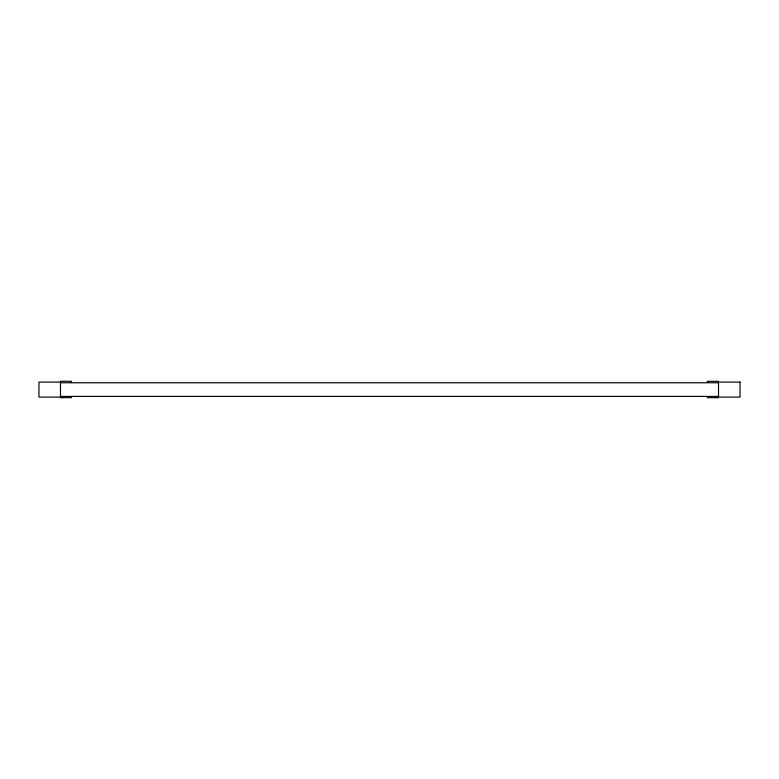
<?xml version="1.0" encoding="UTF-8"?>
<svg xmlns="http://www.w3.org/2000/svg" width="779" height="779" viewBox="0 0 779 779"><rect width="100%" height="100%" fill="white"/><g stroke="black" fill="none" stroke-linecap="round" stroke-linejoin="round"><path stroke-width="1.17" d="M60.48 382.09L38.95 382.09L38.95 397.105L60.48 397.105M60.509 382.771L718.335 382.771M60.509 396.423L718.335 396.423M718.257 382.411L718.257 381.321L707.332 381.321L707.332 382.411M718.257 396.608L718.257 397.699L707.332 397.699L707.332 396.608M71.405 382.392L71.405 381.301L60.48 381.301L60.48 397.679L71.405 397.679L71.405 396.589M740.05 382.09L718.52 382.09L718.52 397.105L740.05 397.105L740.05 382.09"/></g></svg>
